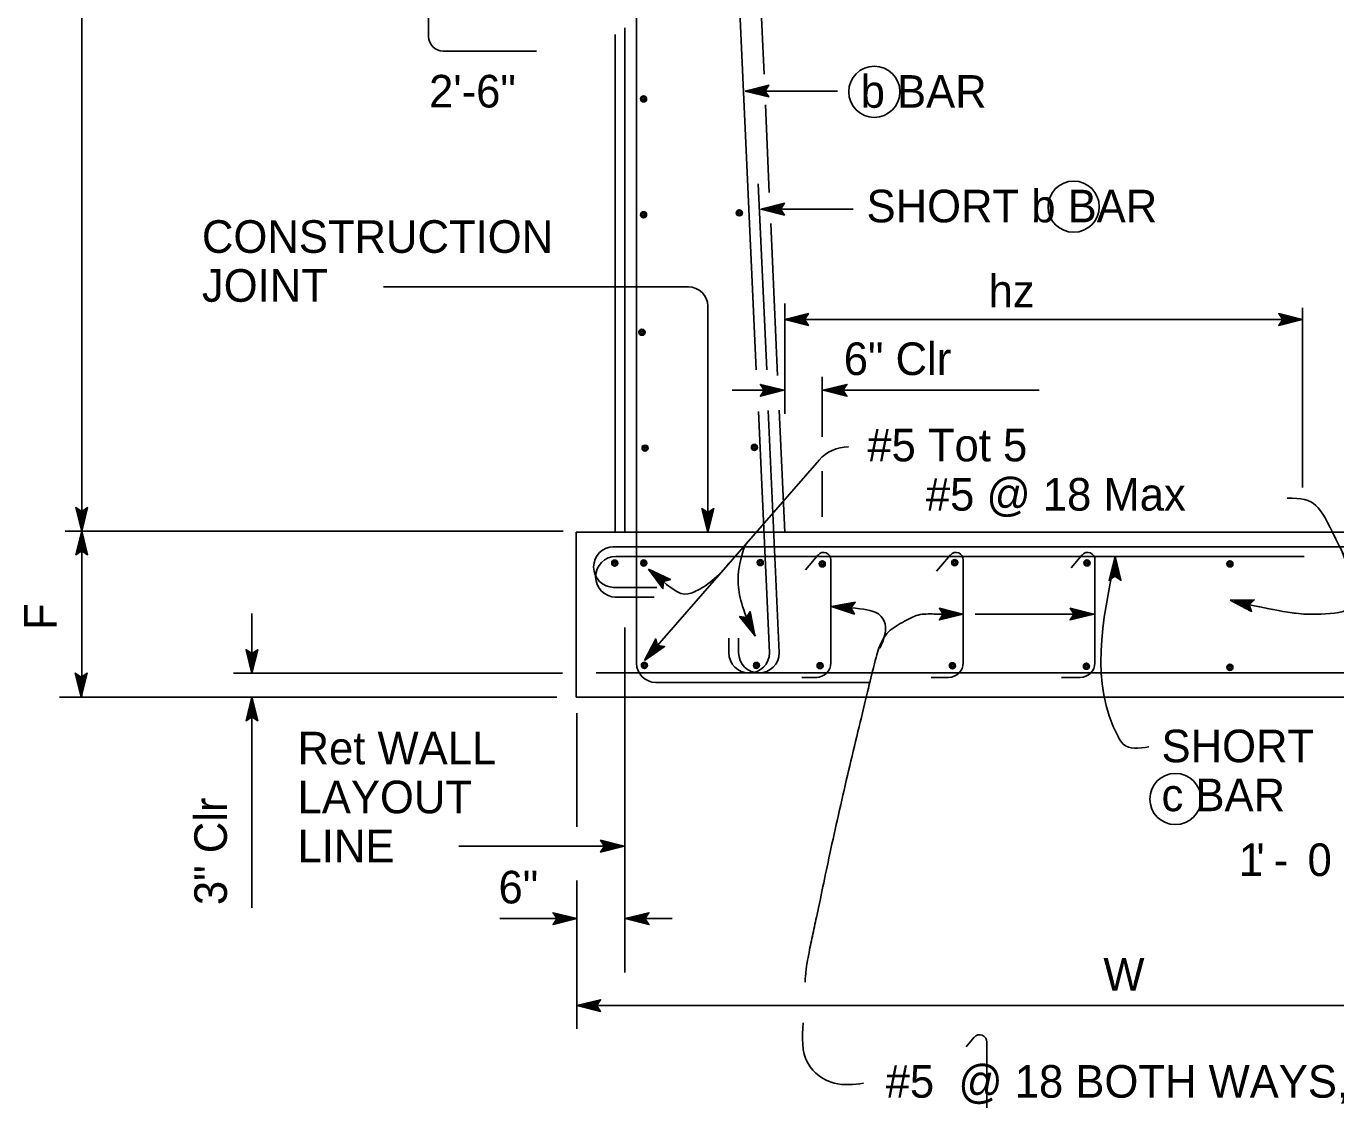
# Model space of a CAD drawing. Extents: x 0 to 90.7, y 0 to 58.7.
# Drawn here: x 44.69 to 59.69, y 12.1 to 24.48 of the extents above; entities that cross this region are included whole.
import ezdxf

# ---------------------------------------------------------------- set-up
doc = ezdxf.new("R2010")
doc.units = 0
for name, color, linetype in [('212 Leaders and Dim Lines', 7, 'Continuous'), ('213 Rebar', 7, 'Continuous'), ('214 Text and Titles', 7, 'Continuous'), ('216 Rebar', 7, 'Continuous'), ('217 Rebar', 7, 'Continuous'), ('221 Structural Steel', 7, 'Continuous'), ('240 Concrete', 7, 'Continuous')]:
    doc.layers.add(name, color=color, linetype=linetype)

msp = doc.modelspace()

# ---------------------------------------------------------------- linework, layer by layer
at = {"layer": '212 Leaders and Dim Lines'}
for p, q in [((45.329, 16.802), (45.329, 41.83)), ((52.927, 23.74), (53.984, 23.74)), ((53.106, 22.388), (54.163, 22.388)), ((48.785, 21.499), (52.276, 21.499)), ((53.38, 20.046), (53.38, 21.307)), ((52.498, 18.691), (52.498, 21.277)), ((59.307, 19.2), (59.307, 21.26)), ((59.307, 21.124), (53.38, 21.124)), ((53.807, 19.781), (53.807, 20.469)), ((52.778, 20.314), (53.38, 20.314)), ((53.807, 20.314), (56.292, 20.314)), ((54.107, 19.667), (54.111, 19.667)), ((51.789, 17.242), (53.772, 19.515)), ((53.807, 18.867), (53.807, 19.389)), ((45.14, 18.702), (50.841, 18.702)), ((47.279, 17.075), (47.279, 17.759)), ((51.548, 13.649), (51.548, 17.599)), ((47.069, 17.075), (50.833, 17.075)), ((45.075, 16.802), (50.771, 16.802)), ((47.279, 14.388), (47.279, 16.802)), ((51, 15.318), (51, 16.619)), ((49.649, 15.096), (51.54, 15.096)), ((51, 13.004), (51, 14.703)), ((50.119, 14.266), (50.997, 14.266)), ((51.554, 14.266), (52.092, 14.266)), ((51, 13.271), (64.104, 13.271))]:
    msp.add_line(p, q, dxfattribs=at)
for points in [[(52.927, 23.74), (53.197, 23.673), (53.152, 23.74), (53.197, 23.808), (52.927, 23.74)], [(52.975, 23.74), (53.171, 23.691), (53.138, 23.74), (53.171, 23.789), (52.975, 23.74)], [(53.015, 23.74), (53.149, 23.707), (53.126, 23.74), (53.149, 23.774), (53.015, 23.74)], [(53.048, 23.74), (53.131, 23.719), (53.117, 23.74), (53.131, 23.761), (53.048, 23.74)], [(53.051, 23.749), (53.111, 23.733), (53.107, 23.74), (53.111, 23.747), (53.051, 23.732)], [(53.106, 22.388), (53.376, 22.321), (53.331, 22.388), (53.376, 22.456), (53.106, 22.388)], [(53.154, 22.388), (53.35, 22.339), (53.317, 22.388), (53.35, 22.437), (53.154, 22.388)], [(53.194, 22.388), (53.328, 22.355), (53.305, 22.388), (53.328, 22.422), (53.194, 22.388)], [(53.227, 22.388), (53.31, 22.368), (53.296, 22.388), (53.31, 22.409), (53.227, 22.388)], [(53.23, 22.397), (53.29, 22.382), (53.286, 22.388), (53.29, 22.395), (53.23, 22.38)], [(53.38, 21.124), (53.65, 21.057), (53.605, 21.124), (53.65, 21.192), (53.38, 21.124)], [(53.428, 21.124), (53.624, 21.075), (53.591, 21.124), (53.624, 21.173), (53.428, 21.124)], [(53.468, 21.124), (53.602, 21.091), (53.579, 21.124), (53.602, 21.158), (53.468, 21.124)], [(53.501, 21.124), (53.583, 21.104), (53.57, 21.124), (53.583, 21.145), (53.501, 21.124)], [(59.307, 21.124), (59.037, 21.192), (59.082, 21.124), (59.037, 21.057), (59.307, 21.124)], [(59.259, 21.124), (59.063, 21.173), (59.096, 21.124), (59.063, 21.075), (59.259, 21.124)], [(59.219, 21.124), (59.085, 21.158), (59.108, 21.124), (59.085, 21.091), (59.219, 21.124)], [(59.185, 21.124), (59.103, 21.145), (59.117, 21.124), (59.103, 21.104), (59.185, 21.124)], [(53.503, 21.133), (53.564, 21.117), (53.559, 21.124), (53.564, 21.131), (53.503, 21.116)], [(59.183, 21.116), (59.123, 21.131), (59.127, 21.124), (59.123, 21.117), (59.183, 21.133)], [(53.37, 20.314), (53.1, 20.382), (53.145, 20.314), (53.1, 20.247), (53.37, 20.314)], [(53.322, 20.314), (53.126, 20.363), (53.159, 20.314), (53.126, 20.265), (53.322, 20.314)], [(53.282, 20.314), (53.149, 20.348), (53.171, 20.314), (53.149, 20.281), (53.282, 20.314)], [(53.249, 20.314), (53.167, 20.335), (53.18, 20.314), (53.167, 20.294), (53.249, 20.314)], [(53.247, 20.306), (53.186, 20.321), (53.191, 20.314), (53.186, 20.308), (53.247, 20.323)], [(53.821, 20.314), (54.091, 20.247), (54.046, 20.314), (54.091, 20.382), (53.821, 20.314)], [(53.869, 20.314), (54.064, 20.265), (54.032, 20.314), (54.064, 20.363), (53.869, 20.314)], [(53.909, 20.314), (54.042, 20.281), (54.02, 20.314), (54.042, 20.348), (53.909, 20.314)], [(53.942, 20.314), (54.024, 20.294), (54.011, 20.314), (54.024, 20.335), (53.942, 20.314)], [(53.944, 20.323), (54.005, 20.308), (54, 20.314), (54.005, 20.321), (53.944, 20.306)], [(45.329, 18.702), (45.261, 18.972), (45.329, 18.927), (45.396, 18.972), (45.329, 18.702)], [(45.329, 18.75), (45.28, 18.946), (45.329, 18.913), (45.378, 18.946), (45.329, 18.75)], [(45.329, 18.79), (45.295, 18.924), (45.329, 18.901), (45.362, 18.924), (45.329, 18.79)], [(45.329, 18.823), (45.308, 18.905), (45.329, 18.892), (45.35, 18.905), (45.329, 18.823)], [(52.498, 18.691), (52.566, 18.961), (52.498, 18.916), (52.431, 18.961), (52.498, 18.691)], [(52.498, 18.739), (52.547, 18.934), (52.498, 18.902), (52.449, 18.934), (52.498, 18.739)], [(52.498, 18.779), (52.532, 18.912), (52.498, 18.89), (52.465, 18.912), (52.498, 18.779)], [(45.337, 18.825), (45.322, 18.886), (45.329, 18.881), (45.336, 18.886), (45.32, 18.825)], [(52.498, 18.812), (52.519, 18.894), (52.498, 18.88), (52.477, 18.894), (52.498, 18.812)], [(52.49, 18.814), (52.505, 18.875), (52.498, 18.87), (52.491, 18.875), (52.507, 18.814)], [(45.329, 18.702), (45.261, 18.432), (45.329, 18.477), (45.396, 18.432), (45.329, 18.702)], [(45.329, 18.654), (45.28, 18.458), (45.329, 18.491), (45.378, 18.458), (45.329, 18.654)], [(45.329, 18.614), (45.295, 18.481), (45.329, 18.503), (45.362, 18.481), (45.329, 18.614)], [(45.329, 18.581), (45.308, 18.499), (45.329, 18.512), (45.35, 18.499), (45.329, 18.581)], [(45.337, 18.579), (45.322, 18.518), (45.329, 18.523), (45.336, 18.518), (45.32, 18.579)], [(57.162, 18.41), (57.093, 18.14), (57.161, 18.185), (57.228, 18.139), (57.162, 18.41)], [(57.161, 18.362), (57.111, 18.166), (57.161, 18.199), (57.209, 18.166), (57.161, 18.362)], [(57.161, 18.322), (57.127, 18.188), (57.161, 18.21), (57.194, 18.188), (57.161, 18.322)], [(51.818, 18.268), (51.984, 18.044), (51.992, 18.125), (52.07, 18.149), (51.818, 18.268)], [(51.855, 18.237), (51.975, 18.075), (51.981, 18.134), (52.038, 18.151), (51.855, 18.237)], [(51.886, 18.212), (51.968, 18.101), (51.972, 18.141), (52.011, 18.153), (51.886, 18.212)], [(51.919, 18.196), (51.956, 18.146), (51.957, 18.154), (51.964, 18.157), (51.908, 18.183)], [(51.912, 18.191), (51.962, 18.123), (51.965, 18.147), (51.988, 18.155), (51.912, 18.191)], [(57.161, 18.288), (57.14, 18.206), (57.161, 18.22), (57.181, 18.206), (57.161, 18.288)], [(57.169, 18.286), (57.154, 18.226), (57.161, 18.23), (57.168, 18.226), (57.153, 18.286)], [(53.913, 17.838), (54.187, 17.887), (54.138, 17.823), (54.178, 17.753), (53.913, 17.838)], [(53.961, 17.835), (54.16, 17.871), (54.124, 17.824), (54.153, 17.773), (53.961, 17.835)], [(54.001, 17.832), (54.136, 17.857), (54.112, 17.825), (54.132, 17.79), (54.001, 17.832)], [(54.034, 17.83), (54.117, 17.845), (54.103, 17.825), (54.115, 17.804), (54.034, 17.83)], [(58.478, 17.912), (58.756, 17.915), (58.697, 17.859), (58.725, 17.783), (58.478, 17.912)], [(58.524, 17.9), (58.726, 17.903), (58.683, 17.862), (58.703, 17.807), (58.524, 17.9)], [(58.563, 17.891), (58.701, 17.893), (58.671, 17.865), (58.685, 17.828), (58.563, 17.891)], [(58.596, 17.875), (58.658, 17.876), (58.652, 17.87), (58.655, 17.862), (58.6, 17.891)], [(58.596, 17.883), (58.68, 17.884), (58.662, 17.867), (58.671, 17.844), (58.596, 17.883)], [(53.038, 17.508), (52.985, 17.781), (52.943, 17.712), (52.863, 17.724), (53.038, 17.508)], [(53.018, 17.552), (52.98, 17.75), (52.949, 17.7), (52.891, 17.708), (53.018, 17.552)], [(53.001, 17.588), (52.975, 17.723), (52.954, 17.689), (52.914, 17.695), (53.001, 17.588)], [(52.987, 17.618), (52.971, 17.701), (52.958, 17.68), (52.933, 17.684), (52.987, 17.618)], [(54.036, 17.821), (54.097, 17.833), (54.092, 17.826), (54.096, 17.819), (54.037, 17.838)], [(55.42, 17.751), (55.15, 17.82), (55.195, 17.752), (55.15, 17.685), (55.42, 17.751)], [(55.372, 17.751), (55.177, 17.801), (55.209, 17.752), (55.176, 17.703), (55.372, 17.751)], [(55.332, 17.752), (55.199, 17.786), (55.221, 17.752), (55.198, 17.719), (55.332, 17.752)], [(55.299, 17.752), (55.217, 17.773), (55.23, 17.752), (55.217, 17.731), (55.299, 17.752)], [(55.297, 17.743), (55.236, 17.759), (55.241, 17.752), (55.236, 17.745), (55.297, 17.76)], [(56.918, 17.751), (56.648, 17.82), (56.692, 17.752), (56.647, 17.685), (56.918, 17.751)], [(56.87, 17.751), (56.674, 17.801), (56.706, 17.752), (56.674, 17.703), (56.87, 17.751)], [(56.829, 17.752), (56.696, 17.786), (56.718, 17.752), (56.696, 17.719), (56.829, 17.752)], [(56.796, 17.752), (56.714, 17.773), (56.728, 17.752), (56.714, 17.731), (56.796, 17.752)], [(56.794, 17.743), (56.734, 17.759), (56.738, 17.752), (56.734, 17.745), (56.794, 17.76)], [(52.978, 17.616), (52.967, 17.678), (52.962, 17.671), (52.954, 17.672), (52.994, 17.624)], [(51.775, 17.222), (52.003, 17.38), (51.923, 17.391), (51.902, 17.469), (51.775, 17.222)], [(51.807, 17.258), (51.972, 17.373), (51.914, 17.381), (51.898, 17.437), (51.807, 17.258)], [(51.833, 17.288), (51.946, 17.366), (51.906, 17.372), (51.895, 17.41), (51.833, 17.288)], [(47.279, 17.075), (47.346, 17.345), (47.279, 17.3), (47.211, 17.345), (47.279, 17.075)], [(47.279, 17.123), (47.328, 17.319), (47.279, 17.286), (47.23, 17.319), (47.279, 17.123)], [(47.279, 17.163), (47.312, 17.297), (47.279, 17.274), (47.245, 17.297), (47.279, 17.163)], [(47.279, 17.196), (47.3, 17.278), (47.279, 17.265), (47.258, 17.278), (47.279, 17.196)], [(47.27, 17.198), (47.286, 17.259), (47.279, 17.254), (47.272, 17.259), (47.287, 17.198)], [(51.85, 17.32), (51.901, 17.356), (51.893, 17.357), (51.891, 17.365), (51.863, 17.309)], [(51.855, 17.313), (51.924, 17.361), (51.9, 17.365), (51.893, 17.388), (51.855, 17.313)], [(45.324, 16.807), (45.391, 17.077), (45.324, 17.032), (45.256, 17.077), (45.324, 16.807)], [(45.324, 16.855), (45.373, 17.051), (45.324, 17.018), (45.275, 17.051), (45.324, 16.855)], [(45.324, 16.895), (45.357, 17.029), (45.324, 17.006), (45.29, 17.029), (45.324, 16.895)], [(45.324, 16.928), (45.344, 17.011), (45.324, 16.997), (45.303, 17.011), (45.324, 16.928)], [(45.315, 16.931), (45.33, 16.991), (45.324, 16.987), (45.317, 16.991), (45.332, 16.931)], [(47.279, 16.802), (47.211, 16.532), (47.279, 16.577), (47.346, 16.532), (47.279, 16.802)], [(47.279, 16.754), (47.23, 16.559), (47.279, 16.591), (47.328, 16.559), (47.279, 16.754)], [(47.279, 16.714), (47.245, 16.581), (47.279, 16.603), (47.312, 16.581), (47.279, 16.714)], [(47.279, 16.681), (47.258, 16.599), (47.279, 16.613), (47.3, 16.599), (47.279, 16.681)], [(47.287, 16.679), (47.272, 16.619), (47.279, 16.623), (47.286, 16.619), (47.27, 16.679)], [(51.54, 15.096), (51.27, 15.163), (51.315, 15.096), (51.27, 15.028), (51.54, 15.096)], [(51.492, 15.096), (51.296, 15.145), (51.329, 15.096), (51.296, 15.047), (51.492, 15.096)], [(51.452, 15.096), (51.318, 15.129), (51.34, 15.096), (51.318, 15.062), (51.452, 15.096)], [(51.418, 15.096), (51.336, 15.116), (51.35, 15.096), (51.336, 15.075), (51.418, 15.096)], [(51.416, 15.087), (51.356, 15.103), (51.36, 15.096), (51.356, 15.089), (51.416, 15.104)], [(50.997, 14.266), (50.727, 14.333), (50.772, 14.266), (50.727, 14.198), (50.997, 14.266)], [(50.95, 14.266), (50.754, 14.315), (50.786, 14.266), (50.754, 14.217), (50.95, 14.266)], [(50.909, 14.266), (50.776, 14.299), (50.798, 14.266), (50.776, 14.232), (50.909, 14.266)], [(50.876, 14.266), (50.794, 14.287), (50.808, 14.266), (50.794, 14.245), (50.876, 14.266)], [(50.874, 14.257), (50.814, 14.273), (50.818, 14.266), (50.814, 14.259), (50.874, 14.274)], [(51.554, 14.266), (51.824, 14.198), (51.779, 14.266), (51.824, 14.333), (51.554, 14.266)], [(51.602, 14.266), (51.798, 14.217), (51.765, 14.266), (51.798, 14.315), (51.602, 14.266)], [(51.642, 14.266), (51.775, 14.232), (51.753, 14.266), (51.775, 14.299), (51.642, 14.266)], [(51.675, 14.266), (51.757, 14.245), (51.744, 14.266), (51.757, 14.287), (51.675, 14.266)], [(51.677, 14.274), (51.738, 14.259), (51.733, 14.266), (51.738, 14.273), (51.677, 14.257)], [(51, 13.271), (51.27, 13.203), (51.225, 13.271), (51.27, 13.338), (51, 13.271)], [(51.048, 13.271), (51.244, 13.222), (51.211, 13.271), (51.244, 13.32), (51.048, 13.271)], [(51.088, 13.271), (51.222, 13.237), (51.199, 13.271), (51.222, 13.304), (51.088, 13.271)], [(51.121, 13.271), (51.203, 13.25), (51.19, 13.271), (51.203, 13.291), (51.121, 13.271)], [(51.124, 13.279), (51.184, 13.264), (51.18, 13.271), (51.184, 13.277), (51.124, 13.262)]]:
    msp.add_lwpolyline(points, dxfattribs=at)
msp.add_arc((54.107, 19.222), 0.444, 90, 138.8816, dxfattribs=at)
for points in [[(59.133, 19.079), (59.458, 19.081), (59.54, 18.938), (60.224, 17.487), (61.641, 18.421)], [(53.043, 17.501), (52.907, 17.764), (52.806, 18.119), (52.902, 18.474), (52.915, 18.521), (52.942, 18.565), (52.982, 18.606)], [(59.748, 18.505), (59.928, 18.009), (59.943, 17.76), (59.413, 17.751), (59.278, 17.749), (58.985, 17.797), (58.531, 17.894)], [(51.949, 18.16), (52.169, 17.956), (52.313, 17.965), (52.587, 18.144), (52.736, 18.328)], [(55.42, 17.752), (55.371, 17.752), (55.321, 17.752), (55.272, 17.752), (55.089, 17.752), (54.907, 17.759), (54.73, 17.659), (54.53, 17.545), (54.443, 17.337), (54.394, 17.135), (54.176, 16.239), (53.966, 15.345), (53.777, 14.444), (53.732, 14.228), (53.683, 14.012), (53.642, 13.795), (53.63, 13.732), (53.62, 13.647), (53.612, 13.538)], [(53.907, 17.838), (54.377, 17.815), (54.493, 17.749), (54.573, 17.579), (54.47, 17.363)]]:
    msp.add_open_spline(points, degree=3, dxfattribs=at)
for points in [[(57.16, 18.369), (57.197, 16.35), (57.256, 16.264), (57.547, 16.231)], [(56.898, 17.752), (56.132, 17.752), (55.56, 17.752)], [(53.591, 13.073), (53.646, 12.607), (53.945, 12.382), (54.282, 12.382)]]:
    msp.add_spline(points, degree=3, dxfattribs=at)
at = {"layer": '213 Rebar'}
for p, q in [((49.301, 24.365), (49.301, 26.159)), ((49.468, 24.198), (50.538, 24.198)), ((55.455, 12.8), (55.549, 12.908)), ((55.694, 12.864), (55.694, 12.1))]:
    msp.add_line(p, q, dxfattribs=at)
for centre, radius, start, end in [((49.468, 24.365), 0.167, 180, 270), ((55.611, 12.854), 0.0824, 357.1411, 140.1403)]:
    msp.add_arc(centre, radius, start, end, dxfattribs=at)
at = {"layer": '214 Text and Titles'}
for centre in [(54.405, 23.732), (56.688, 22.416), (57.853, 15.635)]:
    msp.add_circle(centre, 0.293, dxfattribs=at)
at = {"layer": '216 Rebar'}
for p, q in [((51.682, 17.191), (51.682, 29.896)), ((52.714, 28.01), (53.053, 20.547)), ((53.174, 20.547), (53.077, 22.679)), ((53.205, 17.311), (53.08, 20.073)), ((53.317, 17.311), (53.191, 20.085)), ((51.412, 18.524), (64.016, 18.524)), ((51.449, 18.413), (59.327, 18.413)), ((53.616, 18.259), (53.762, 18.43)), ((53.907, 18.383), (53.907, 17.181)), ((55.118, 18.243), (55.278, 18.43)), ((55.423, 18.383), (55.423, 17.188)), ((56.659, 18.282), (56.786, 18.43)), ((56.931, 18.383), (56.931, 17.195)), ((51.418, 18.058), (51.913, 18.058)), ((51.439, 17.947), (51.883, 17.947)), ((52.739, 17.31), (52.739, 17.477)), ((52.851, 17.31), (52.851, 17.477)), ((64.005, 17.08), (51.222, 17.08)), ((54.348, 16.968), (51.904, 16.968)), ((53.577, 17.028), (53.751, 17.028)), ((55.256, 17.028), (55.055, 17.028)), ((56.764, 17.028), (56.55, 17.028))]:
    msp.add_line(p, q, dxfattribs=at)
for centre, radius, start, end in [((51.424, 18.291), 0.233, 90, 270), ((53.825, 18.376), 0.0824, 357.1411, 140.1403), ((55.341, 18.376), 0.0824, 357.1411, 140.1403), ((56.849, 18.376), 0.0824, 357.1411, 140.1403), ((51.447, 18.18), 0.233, 90, 270), ((52.972, 17.311), 0.233, 180, 0), ((53.084, 17.311), 0.233, 180, 0), ((51.904, 17.191), 0.222, 180, 270), ((53.741, 17.195), 0.167, 270, 0), ((55.256, 17.195), 0.167, 270, 0), ((56.764, 17.195), 0.167, 270, 0)]:
    msp.add_arc(centre, radius, start, end, dxfattribs=at)
at = {"layer": '217 Rebar'}
for p, q in [((51.763, 23.685), (51.763, 23.676)), ((51.763, 22.359), (51.763, 22.35)), ((52.859, 22.381), (52.859, 22.372)), ((51.745, 21.014), (51.745, 21.005)), ((51.781, 19.687), (51.781, 19.678)), ((53.033, 19.695), (53.033, 19.686)), ((51.433, 18.371), (51.433, 18.362)), ((51.766, 18.372), (51.766, 18.363)), ((53.099, 18.377), (53.099, 18.368)), ((53.844, 18.327), (53.835, 18.327)), ((55.361, 18.342), (55.352, 18.342)), ((56.875, 18.339), (56.866, 18.339)), ((58.512, 18.327), (58.503, 18.327)), ((51.808, 17.164), (51.799, 17.164)), ((53.091, 17.164), (53.083, 17.164)), ((53.82, 17.161), (53.812, 17.161)), ((55.335, 17.161), (55.326, 17.161)), ((56.869, 17.156), (56.86, 17.156)), ((58.512, 17.143), (58.503, 17.143))]:
    msp.add_line(p, q, dxfattribs=at)
for centre, radius in [((51.763, 23.65), 0.0351), ((51.763, 23.65), 0.0261), ((51.763, 23.65), 0.013), ((51.763, 22.324), 0.0351), ((51.763, 22.324), 0.0261), ((52.859, 22.346), 0.0351), ((52.859, 22.346), 0.0261), ((52.859, 22.346), 0.013), ((51.763, 22.324), 0.013), ((51.745, 20.979), 0.0351), ((51.745, 20.979), 0.0261), ((51.745, 20.979), 0.013), ((51.781, 19.652), 0.0351), ((51.781, 19.652), 0.0261), ((51.781, 19.652), 0.013), ((53.033, 19.66), 0.0351), ((53.033, 19.66), 0.0261), ((53.033, 19.66), 0.013), ((51.433, 18.336), 0.0351), ((51.433, 18.336), 0.0261), ((51.433, 18.336), 0.013), ((51.766, 18.337), 0.0351), ((51.766, 18.337), 0.0261), ((51.766, 18.337), 0.013), ((53.099, 18.342), 0.0351), ((53.099, 18.342), 0.0261), ((53.099, 18.342), 0.013), ((53.809, 18.327), 0.0351), ((53.809, 18.327), 0.0261), ((53.809, 18.327), 0.013), ((55.326, 18.342), 0.0351), ((55.326, 18.342), 0.0261), ((55.326, 18.342), 0.013), ((56.84, 18.339), 0.0351), ((56.84, 18.339), 0.0261), ((56.84, 18.339), 0.013), ((58.477, 18.327), 0.0351), ((58.477, 18.327), 0.0261), ((58.477, 18.327), 0.013), ((51.773, 17.164), 0.0351), ((51.773, 17.164), 0.0261), ((51.773, 17.164), 0.013), ((53.056, 17.164), 0.0351), ((53.056, 17.164), 0.0261), ((53.056, 17.164), 0.013), ((53.785, 17.161), 0.0351), ((53.785, 17.161), 0.0261), ((53.785, 17.161), 0.013), ((55.3, 17.161), 0.0351), ((55.3, 17.161), 0.0261), ((55.3, 17.161), 0.013), ((56.834, 17.156), 0.0351), ((56.834, 17.156), 0.0261), ((56.834, 17.156), 0.013), ((58.477, 17.143), 0.0351), ((58.477, 17.143), 0.0261), ((58.477, 17.143), 0.013)]:
    msp.add_circle(centre, radius, dxfattribs=at)
msp.add_arc((52.276, 21.277), 0.222, 0, 90, dxfattribs=at)
at = {"layer": '221 Structural Steel'}
msp.add_line((51.438, 18.691), (51.438, 24.388), dxfattribs=at)
at = {"layer": '240 Concrete'}
for p, q in [((53.142, 23.934), (52.917, 28.883)), ((51.549, 18.691), (51.549, 24.463)), ((53.203, 22.578), (53.158, 23.582)), ((53.298, 20.484), (53.219, 22.223)), ((53.38, 18.691), (53.317, 20.087)), ((50.993, 16.802), (50.993, 18.691)), ((50.993, 18.691), (62.022, 18.691)), ((60.966, 16.802), (50.993, 16.802))]:
    msp.add_line(p, q, dxfattribs=at)

# ---------------------------------------------------------------- texts
at = {"layer": '212 Leaders and Dim Lines'}
for s, height, p in [('6" Clr', 0.3733, (54.055, 20.489)), ('1', 0.373, (58.579, 14.754)), ("'", 0.373, (58.78, 14.754)), ('0', 0.373, (59.366, 14.754)), ('-', 0.373, (58.979, 14.754)), ('6"', 0.3733, (50.102, 14.44)), ('W', 0.373, (57.028, 13.442))]:
    msp.add_text(s, height=height, dxfattribs=at).set_placement(p)
for s, height, p in [('F', 0.373, (45.042, 17.571)), ('3" Clr', 0.3733, (46.992, 14.421))]:
    msp.add_text(s, height=height, rotation=90, dxfattribs=at).set_placement(p)
at = {"layer": '214 Text and Titles'}
for s, height, p in [('2\'-6"', 0.3733, (49.307, 23.552)), ('b BAR', 0.3733, (54.249, 23.549)), ('SHORT b BAR', 0.37333, (54.316, 22.237)), ('CONSTRUCTION', 0.37333, (46.706, 21.888)), ('JOINT', 0.3733, (46.706, 21.328)), ('hz', 0.3733, (55.714, 21.265)), ('#5 Tot 5', 0.3733, (54.325, 19.501)), ('#5 @ 18 Max', 0.37333, (54.995, 18.937)), ('Ret WALL', 0.3733, (47.801, 16.032)), ('SHORT', 0.3733, (57.694, 16.056)), ('LAYOUT', 0.3733, (47.801, 15.472)), ('c BAR', 0.3733, (57.694, 15.496)), ('LINE', 0.3733, (47.801, 14.912)), ('#5  @ 18 BOTH WAYS, Tot 3 ROWS', 0.37333, (54.535, 12.216))]:
    msp.add_text(s, height=height, dxfattribs=at).set_placement(p)

doc.saveas('drawing.dxf')
